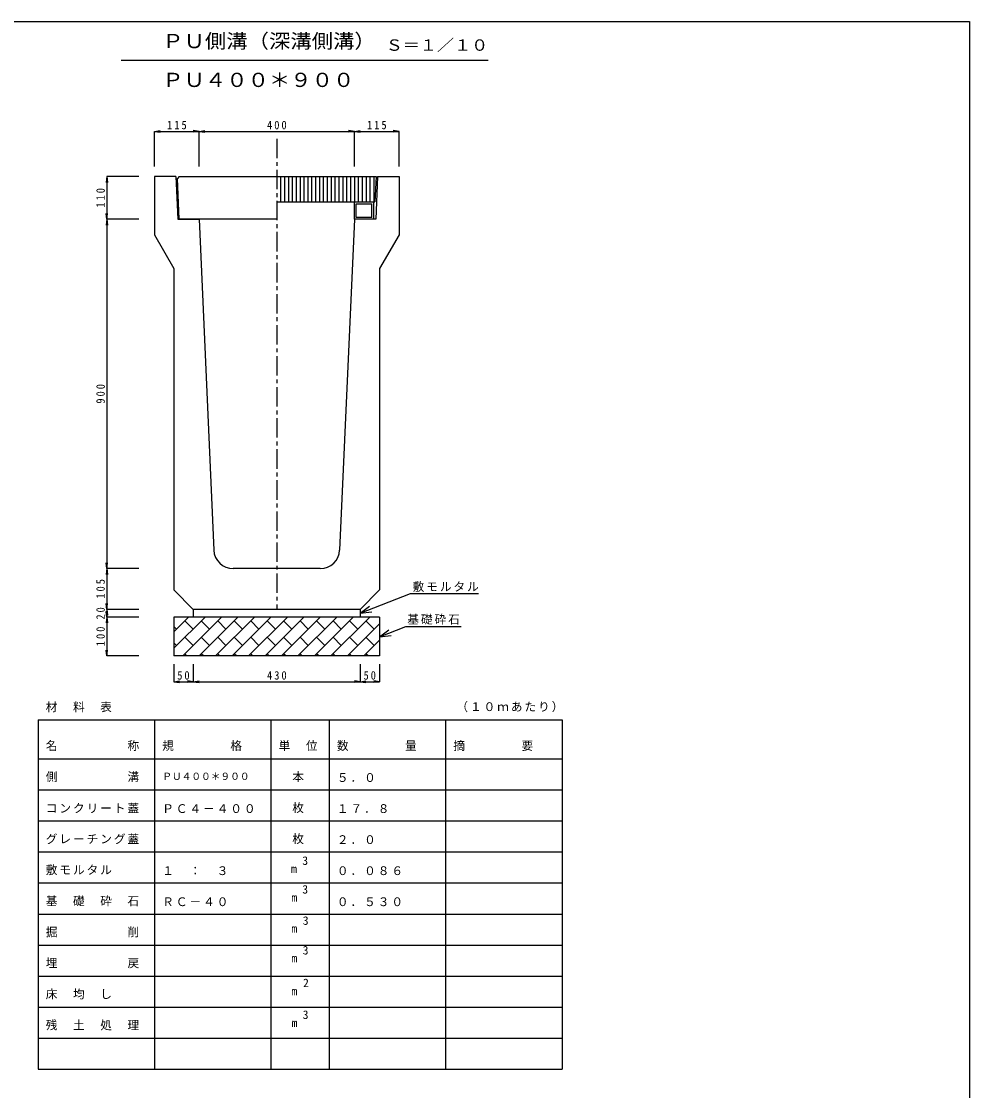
# Model space of a CAD drawing. Units: millimetres, scale not verified. Extents: x -4010 to 3990, y -2662 to 2838.
# Drawn here: x 1547 to 3990, y 83 to 2838 of the extents above; entities that cross this region are included whole.
import ezdxf
from ezdxf.enums import TextEntityAlignment as Align

# ---------------------------------------------------------------- set-up
doc = ezdxf.new("R2010")
doc.units = ezdxf.units.MM
doc.header["$LTSCALE"] = 10
doc.linetypes.add('CHAIN1', pattern=[8, 5, -1, 1, -1])
doc.layers.add('0-0', color=7, linetype='Continuous')
doc.styles.add('ＭＳ ゴシック', font='')
doc.styles.get('ＭＳ ゴシック').set_extended_font_data('MS Gothic')

msp = doc.modelspace()

# ---------------------------------------------------------------- linework, layer by layer
at = {"layer": '0-0'}
for p, q in [((1803.73, 2738.48), (2749.81, 2738.48)), ((1889.83, 2555.15), (1904.7, 2557.11)), ((1889.83, 2555.15), (2004.83, 2555.15)), ((1889.83, 2464.89), (1889.83, 2555.15)), ((1889.83, 2555.15), (1904.7, 2553.2)), ((2004.83, 2555.15), (1989.95, 2557.11)), ((2004.83, 2555.15), (1989.95, 2553.2)), ((2004.83, 2555.15), (2019.7, 2557.11)), ((2004.83, 2464.89), (2004.83, 2555.15)), ((2004.83, 2555.15), (2404.83, 2555.15)), ((2004.83, 2555.15), (2019.7, 2553.2)), ((2404.83, 2555.15), (2389.96, 2557.11)), ((2404.83, 2555.15), (2389.96, 2553.2)), ((2404.83, 2555.15), (2419.7, 2557.11)), ((2404.83, 2464.89), (2404.83, 2555.15)), ((2404.83, 2555.15), (2519.83, 2555.15)), ((2404.83, 2555.15), (2419.7, 2553.2)), ((2519.83, 2555.15), (2504.95, 2557.11)), ((2519.83, 2555.15), (2504.95, 2553.2)), ((2519.83, 2464.89), (2519.83, 2555.15)), ((1767.2, 2438.48), (1765.24, 2423.6)), ((1767.2, 2438.48), (1767.2, 2328.48)), ((1849.58, 2438.48), (1767.2, 2438.48)), ((1767.2, 2438.48), (1769.16, 2423.6)), ((1944.83, 2438.48), (1889.83, 2438.48)), ((1953.83, 2438.48), (1949.05, 2433.48)), ((1953.83, 2328.48), (1949.05, 2433.48)), ((2214.83, 2438.48), (2214.83, 2373.48)), ((2224.83, 2438.48), (2224.83, 2373.48)), ((2234.83, 2438.48), (2234.83, 2373.48)), ((2244.83, 2438.48), (2244.83, 2373.48)), ((2254.83, 2438.48), (2254.83, 2373.48)), ((2264.83, 2438.48), (2264.83, 2373.48)), ((2274.83, 2438.48), (2274.83, 2373.48)), ((2284.83, 2438.48), (2284.83, 2373.48)), ((2294.83, 2438.48), (2294.83, 2373.48)), ((2304.83, 2438.48), (2304.83, 2373.48)), ((2314.83, 2438.48), (2314.83, 2373.48)), ((2324.83, 2438.48), (2324.83, 2373.48)), ((2334.83, 2438.48), (2334.83, 2373.48)), ((2344.83, 2438.48), (2344.83, 2373.48)), ((2354.83, 2438.48), (2354.83, 2373.48)), ((2364.83, 2438.48), (2364.83, 2373.48)), ((2374.83, 2438.48), (2374.83, 2373.48)), ((2384.83, 2438.48), (2384.83, 2373.48)), ((2394.83, 2438.48), (2394.83, 2373.48)), ((2404.83, 2438.48), (2404.83, 2373.48)), ((2414.83, 2438.48), (2414.83, 2373.48)), ((2424.83, 2438.48), (2424.83, 2373.48)), ((2434.83, 2438.48), (2434.83, 2373.48)), ((2444.83, 2438.48), (2444.83, 2373.48)), ((2454.83, 2438.48), (2454.83, 2373.48)), ((2464.83, 2438.48), (2519.83, 2438.48)), ((2519.83, 2438.48), (2519.83, 2288.48)), ((2204.83, 2373.48), (2457.87, 2373.48)), ((2404.83, 2328.48), (2404.83, 2373.48)), ((2454.83, 2328.48), (2454.83, 2373.48)), ((1767.2, 2328.48), (1765.24, 2343.35)), ((1767.2, 2328.48), (1765.24, 2343.35)), ((1767.2, 2328.48), (1769.16, 2343.35)), ((1767.2, 2328.48), (1769.16, 2343.35)), ((2409.83, 2368.48), (2449.83, 2368.48)), ((2409.83, 2333.48), (2409.83, 2368.48)), ((2449.83, 2333.48), (2449.83, 2368.48)), ((1767.2, 2328.48), (1765.24, 2313.6)), ((1767.2, 2328.48), (1767.2, 1428.48)), ((1849.58, 2328.48), (1767.2, 2328.48)), ((1767.2, 2328.48), (1769.16, 2313.6)), ((2204.83, 2328.48), (1953.83, 2328.48)), ((2004.83, 2328.48), (2042.7, 1476.26)), ((2404.83, 2328.48), (2366.95, 1476.26)), ((2449.83, 2333.48), (2409.83, 2333.48)), ((2519.83, 2288.48), (2469.83, 2201.87)), ((2469.83, 2201.87), (2469.83, 1373.48)), ((1767.2, 1428.48), (1765.24, 1443.35)), ((1767.2, 1428.48), (1769.16, 1443.35)), ((1767.2, 1428.48), (1765.24, 1413.6)), ((1849.58, 1428.48), (1767.2, 1428.48)), ((1767.2, 1428.48), (1769.16, 1413.6)), ((1767.2, 1428.48), (1767.2, 1323.47)), ((2317, 1428.48), (2092.65, 1428.48)), ((2469.83, 1373.48), (2419.83, 1323.47)), ((2419.83, 1313.81), (2549.73, 1364.72)), ((2549.73, 1364.72), (2724.91, 1364.72)), ((1767.2, 1323.47), (1765.24, 1338.35)), ((1767.2, 1323.47), (1765.24, 1308.6)), ((1767.2, 1323.47), (1769.16, 1338.35)), ((1849.58, 1323.47), (1767.2, 1323.47)), ((1767.2, 1323.47), (1769.16, 1308.6)), ((1767.2, 1323.47), (1767.2, 1303.47)), ((2419.83, 1323.47), (1989.83, 1323.47)), ((1989.83, 1323.47), (1989.83, 1303.47)), ((2419.83, 1313.81), (2443.97, 1331.61)), ((2419.83, 1323.47), (2419.83, 1303.47)), ((1767.2, 1303.47), (1765.24, 1318.35)), ((1767.2, 1303.47), (1765.24, 1288.6)), ((1767.2, 1303.47), (1769.16, 1318.35)), ((1849.58, 1303.47), (1767.2, 1303.47)), ((1767.2, 1303.47), (1769.16, 1288.6)), ((1767.2, 1303.47), (1767.2, 1203.47)), ((1939.83, 1303.47), (1939.83, 1203.47)), ((2469.83, 1303.47), (1939.83, 1303.47)), ((1939.83, 1223.21), (2020.09, 1303.47)), ((1939.83, 1265.64), (1977.66, 1303.47)), ((1962.52, 1203.47), (2062.52, 1303.47)), ((2004.94, 1203.47), (2104.94, 1303.47)), ((2047.37, 1203.47), (2147.37, 1303.47)), ((2089.79, 1203.47), (2189.79, 1303.47)), ((2132.22, 1203.47), (2232.22, 1303.47)), ((2174.65, 1203.47), (2274.65, 1303.47)), ((2217.07, 1203.47), (2317.07, 1303.47)), ((2259.5, 1203.47), (2359.5, 1303.47)), ((2301.93, 1203.47), (2401.93, 1303.47)), ((2344.35, 1203.47), (2444.35, 1303.47)), ((2419.83, 1313.81), (2449.64, 1317.15)), ((2469.83, 1303.47), (2469.83, 1203.47)), ((1946.83, 1272.64), (1939.83, 1279.65)), ((1989.26, 1272.64), (1968.04, 1293.85)), ((2031.68, 1272.64), (2010.47, 1293.86)), ((2074.11, 1272.64), (2052.9, 1293.85)), ((2116.54, 1272.64), (2095.32, 1293.86)), ((2158.96, 1272.64), (2137.75, 1293.85)), ((2201.39, 1272.64), (2180.18, 1293.86)), ((2243.81, 1272.64), (2222.6, 1293.85)), ((2286.24, 1272.64), (2265.03, 1293.85)), ((2328.67, 1272.64), (2307.45, 1293.85)), ((2371.09, 1272.64), (2349.88, 1293.85)), ((2386.78, 1203.47), (2469.83, 1286.52)), ((2413.52, 1272.64), (2392.31, 1293.85)), ((2455.95, 1272.64), (2434.73, 1293.85)), ((2469.83, 1252.84), (2537.14, 1279.13)), ((2469.83, 1252.84), (2493.99, 1270.61)), ((2537.14, 1279.13), (2680.17, 1279.13)), ((1989.26, 1230.22), (1968.04, 1251.43)), ((2031.68, 1230.22), (2010.47, 1251.43)), ((2074.11, 1230.22), (2052.9, 1251.43)), ((2116.54, 1230.22), (2095.32, 1251.43)), ((2158.96, 1230.22), (2137.75, 1251.43)), ((2201.39, 1230.22), (2180.18, 1251.43)), ((2243.81, 1230.22), (2222.6, 1251.43)), ((2286.24, 1230.21), (2265.03, 1251.43)), ((2328.67, 1230.22), (2307.45, 1251.43)), ((2371.09, 1230.21), (2349.88, 1251.43)), ((2413.52, 1230.21), (2392.31, 1251.43)), ((2429.21, 1203.47), (2469.83, 1244.09)), ((2455.95, 1230.21), (2434.73, 1251.43)), ((2469.83, 1252.84), (2499.64, 1256.15)), ((1767.2, 1203.47), (1765.24, 1218.35)), ((1767.2, 1203.47), (1769.16, 1218.35)), ((1946.83, 1230.22), (1939.83, 1237.22)), ((1849.58, 1203.47), (1767.2, 1203.47)), ((2469.83, 1203.47), (1939.83, 1203.47)), ((1973.57, 1203.47), (1968.04, 1209)), ((2016, 1203.47), (2010.47, 1209)), ((2058.42, 1203.47), (2052.9, 1209)), ((2100.85, 1203.47), (2095.32, 1209)), ((2143.28, 1203.47), (2137.75, 1209)), ((2185.7, 1203.47), (2180.18, 1209)), ((2228.13, 1203.47), (2222.6, 1209)), ((2270.56, 1203.47), (2265.03, 1209)), ((2312.98, 1203.47), (2307.45, 1209)), ((2355.41, 1203.47), (2349.88, 1209)), ((2397.83, 1203.47), (2392.31, 1209)), ((2440.26, 1203.47), (2434.73, 1209)), ((1939.83, 1182.31), (1939.83, 1137.12)), ((1989.83, 1182.31), (1989.83, 1137.12)), ((2419.83, 1182.31), (2419.83, 1137.12)), ((2469.83, 1182.31), (2469.83, 1137.12)), ((1939.83, 1137.12), (1954.7, 1139.08)), ((1939.83, 1137.12), (1989.83, 1137.12)), ((1939.83, 1137.12), (1954.7, 1135.16)), ((1989.83, 1137.12), (1974.95, 1139.08)), ((1989.83, 1137.12), (1974.95, 1135.16)), ((1989.83, 1137.12), (2004.7, 1139.08)), ((1989.83, 1137.12), (2419.83, 1137.12)), ((1989.83, 1137.12), (2004.7, 1135.16)), ((2419.83, 1137.12), (2404.95, 1139.08)), ((2419.83, 1137.12), (2404.95, 1135.16)), ((2419.83, 1137.12), (2434.7, 1139.08)), ((2419.83, 1137.12), (2469.83, 1137.12)), ((2419.83, 1137.12), (2434.7, 1135.16)), ((2469.83, 1137.12), (2454.95, 1139.08)), ((2469.83, 1137.12), (2454.95, 1135.16)), ((1589.83, 1038.48), (2939.83, 1038.48)), ((1589.83, 1038.48), (1589.83, 138.48)), ((1889.83, 1038.48), (1889.83, 138.48)), ((2189.83, 1038.48), (2189.83, 138.48)), ((2339.83, 1038.48), (2339.83, 138.48)), ((2639.83, 1038.48), (2639.83, 138.48)), ((2939.83, 1038.48), (2939.83, 138.48)), ((1589.83, 938.48), (2939.83, 938.48)), ((1589.83, 858.48), (2939.83, 858.48)), ((1589.83, 778.48), (2939.83, 778.48)), ((1589.83, 698.48), (2939.83, 698.48)), ((1589.83, 618.48), (2939.83, 618.48)), ((1589.83, 538.48), (2939.83, 538.48)), ((1589.83, 458.48), (2939.83, 458.48)), ((1589.83, 378.48), (2939.83, 378.48)), ((1589.83, 298.48), (2939.83, 298.48)), ((1589.83, 218.48), (2939.83, 218.48)), ((1589.83, 138.48), (2939.83, 138.48)), ((1684.83, 138.47), (2694.83, 138.47))]:
    msp.add_line(p, q, dxfattribs=at)
at = {"layer": '0-0', "linetype": 'CHAIN1'}
msp.add_line((2204.83, 2535.95), (2204.83, 1323.47), dxfattribs=at)
at = {"layer": '0-0', "color": 2}
msp.add_lwpolyline([(-4010.17, 2838.48), (3989.83, 2838.48), (3989.83, -2661.53)], dxfattribs=at)
at = {"layer": '0-0'}
for points in [[(1889.83, 2438.48), (1889.83, 2288.48), (1939.83, 2201.87)], [(1944.83, 2438.48), (1949.83, 2328.48), (2004.83, 2328.48)], [(1953.83, 2438.48), (2460.83, 2438.48), (2457.87, 2373.48)], [(2464.83, 2438.48), (2459.83, 2328.48), (2404.83, 2328.48)], [(1939.83, 2201.87), (1939.83, 1373.48), (1989.83, 1323.47)]]:
    msp.add_lwpolyline(points, dxfattribs=at)
for centre, start, end in [((2092.65, 1478.48), 182.545, 270), ((2317, 1478.48), 270, 357.455)]:
    msp.add_arc(centre, 50, start, end, dxfattribs=at)

# ---------------------------------------------------------------- texts
at = {"layer": '0-0', "color": 3, "style": 'ＭＳ ゴシック', "width": 1.1}
for s, p in [('ＰＵ側溝（深溝側溝）', (1909.83, 2758.48)), ('ＰＵ４００＊９００', (1909.83, 2658.48))]:
    msp.add_text(s, height=36.66, dxfattribs=at).set_placement(p, align=Align.BOTTOM_LEFT)
at = {"layer": '0-0', "style": 'ＭＳ ゴシック', "width": 1.1}
msp.add_text('Ｓ＝１／１０', height=29.33, dxfattribs=at).set_placement((2485.65, 2753.96), align=Align.BOTTOM_LEFT)
at = {"layer": '0-0', "color": 4, "style": 'ＭＳ ゴシック'}
msp.add_text('ＰＵ４００＊９００', height=18.33, dxfattribs=at).set_placement((1909.83, 878.48), align=Align.BOTTOM_LEFT)
at = {"layer": '0-0', "style": 'ＭＳ ゴシック'}
for s, p in [('3', (2270.68, 658.48)), ('m', (2241.69, 637.48)), ('3', (2270.68, 584.48)), ('m', (2242.68, 563.48)), ('3', (2271.98, 503.98)), ('m', (2242.68, 483.48)), ('3', (2271.69, 427.58)), ('m', (2242.68, 407.47)), ('2', (2272.69, 343.48)), ('m', (2242.78, 322.48)), ('3', (2271.69, 261.48)), ('m', (2242.99, 240.48))]:
    msp.add_text(s, height=21.99, dxfattribs=at).set_placement(p, align=Align.BOTTOM_LEFT)
at = {"layer": '0-0', "char_height": 21.99, "attachment_point": 7, "style": 'ＭＳ ゴシック'}
for s, insert in [('\\T1.38;\\W0.9;115', (1922.33, 2560.15)), ('\\T1.38;\\W0.9;400', (2179.83, 2560.15)), ('\\T1.38;\\W0.9;115', (2437.33, 2560.15)), ('\\T1.17;敷モルタル', (2554.96, 1368.28)), ('\\T1.17;基礎砕石', (2541.31, 1284.09)), ('\\T1.36;\\W0.9;50', (1948.58, 1142.12)), ('\\T1.38;\\W0.9;430', (2179.83, 1142.12)), ('\\T1.36;\\W0.9;50', (2428.58, 1142.12)), ('\\T1.17;材\u3000料\u3000表', (1609.83, 1058.48)), ('\\T1.17;（１０ｍあたり）', (2667.61, 1058.48)), ('\\T1.17;名\u3000\u3000\u3000\u3000\u3000称', (1609.83, 958.48)), ('\\T1.17;規\u3000\u3000\u3000\u3000格', (1909.83, 958.48)), ('\\T1.17;単\u3000位', (2209.83, 958.48)), ('\\T1.17;数\u3000\u3000\u3000\u3000量', (2359.83, 958.48)), ('\\T1.17;摘\u3000\u3000\u3000\u3000要', (2659.83, 958.48)), ('\\T1.17;側\u3000\u3000\u3000\u3000\u3000溝', (1609.83, 878.48)), ('\\T1.17;\u3000本', (2209.83, 878.48)), ('\\T1.17;５．０', (2359.83, 878.48)), ('\\T1.17;コンクリート蓋', (1609.83, 798.48)), ('\\T1.17;ＰＣ４－４００', (1909.83, 798.48)), ('\\T1.17;\u3000枚', (2209.83, 798.48)), ('\\T1.17;１７．８', (2359.83, 798.48)), ('\\T1.17;グレーチング蓋', (1609.83, 718.48)), ('\\T1.17;\u3000枚', (2209.83, 718.48)), ('\\T1.17;２．０', (2359.83, 718.48)), ('\\T1.17;敷モルタル', (1609.83, 638.48)), ('\\T1.17;１\u3000：\u3000３', (1909.83, 638.48)), ('\\T1.17;０．０８６', (2359.83, 638.48)), ('\\T1.17;基\u3000礎\u3000砕\u3000石', (1609.83, 558.48)), ('\\T1.17;ＲＣ－４０', (1909.83, 558.48)), ('\\T1.17;０．５３０', (2359.83, 558.48)), ('\\T1.17;掘\u3000\u3000\u3000\u3000\u3000削', (1609.83, 478.48)), ('\\T1.17;埋\u3000\u3000\u3000\u3000\u3000戻', (1609.83, 398.48)), ('\\T1.17;床\u3000均\u3000し', (1609.83, 318.48)), ('\\T1.17;残\u3000土\u3000処\u3000理', (1609.83, 238.48))]:
    msp.add_mtext(s, dxfattribs=dict(at, insert=insert))
at = {"layer": '0-0', "char_height": 21.99, "attachment_point": 7, "rotation": 90, "style": 'ＭＳ ゴシック'}
for s, insert in [('\\T1.38;\\W0.9;110', (1762.2, 2358.48)), ('\\T1.38;\\W0.9;900', (1762.2, 1853.48)), ('\\T1.38;\\W0.9;105', (1762.2, 1350.97)), ('\\T1.36;\\W0.9;20', (1762.2, 1297.22)), ('\\T1.38;\\W0.9;100', (1762.2, 1228.47))]:
    msp.add_mtext(s, dxfattribs=dict(at, insert=insert))

doc.saveas('drawing.dxf')
